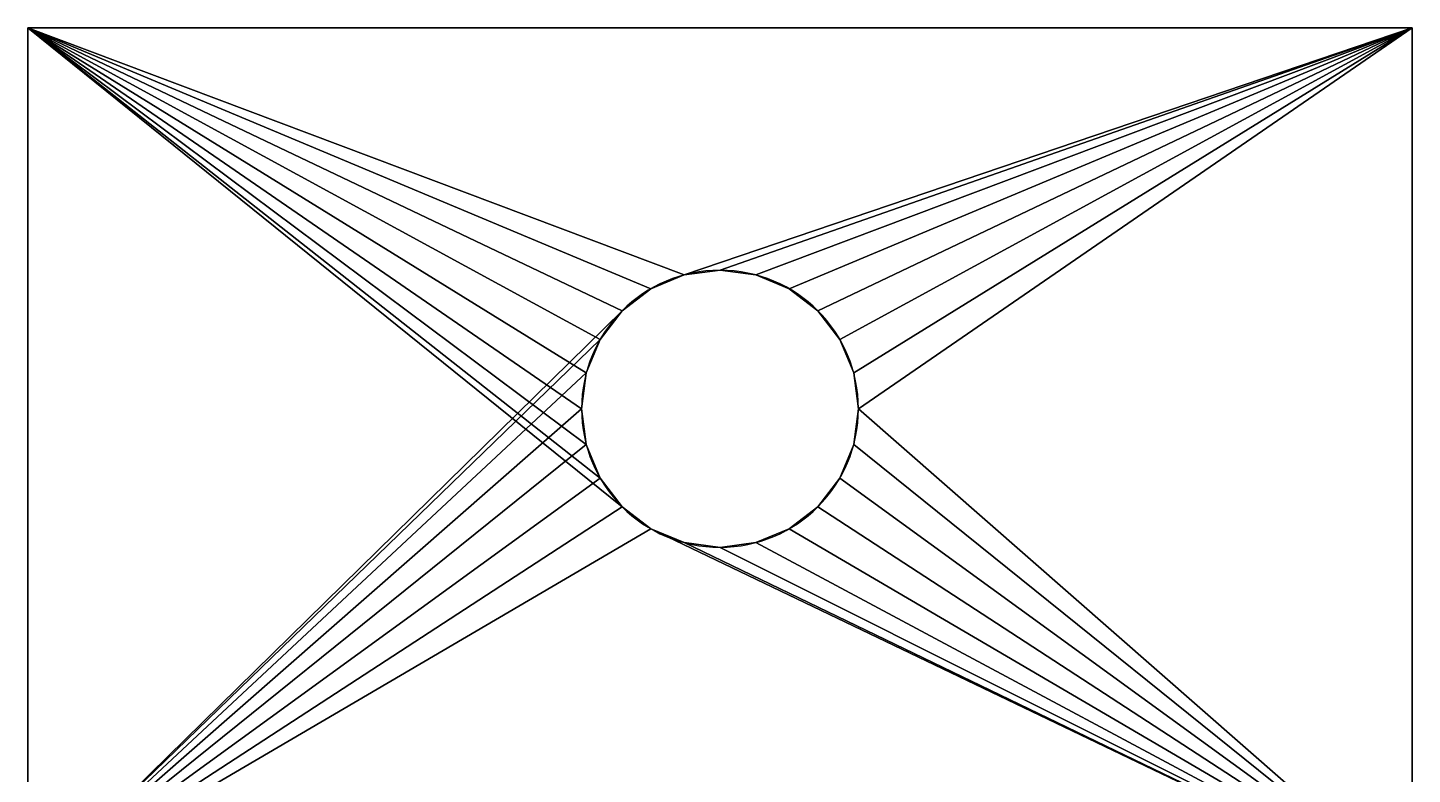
# Model space of a CAD drawing. Extents: x -340 to 1110, y -1824 to -574.
# Drawn here: x 68.36 to 108.36, y -595.54 to -573.99 of the extents above; entities that cross this region are included whole.
import ezdxf

# ---------------------------------------------------------------- set-up
doc = ezdxf.new("R2010")
doc.units = 0
doc.header["$MEASUREMENT"] = 0
doc.layers.get('0').update_dxf_attribs({"color": 13, "linetype": 'CONTINUOUS'})

# ---------------------------------------------------------------- blocks, each defined once
blk = doc.blocks.new('PONTOON_CLAMP')
for p, q in [((-40, 114.699, 106.849), (-40, 89.699, 106.849)), ((-40, 114.699, 101.849), (-40, 114.699, 106.849)), ((-40, 114.699, 101.849), (0, 114.699, 101.849)), ((-40, 114.699, 106.849), (0, 114.699, 106.849)), ((-40, 89.699, 101.849), (-40, 114.699, 101.849)), ((0, 89.699, 101.849), (0, 114.699, 101.849)), ((0, 114.699, 106.849), (0, 89.699, 106.849)), ((0, 114.699, 101.849), (0, 114.699, 106.849)), ((-20, 107.699, 106.849), (-20, 107.699, 101.849)), ((-21.035, 107.563, 106.849), (-21.035, 107.563, 101.849)), ((-18.965, 107.563, 106.849), (-18.965, 107.563, 101.849)), ((-22, 107.163, 106.849), (-22, 107.163, 101.849)), ((-18, 107.163, 106.849), (-18, 107.163, 101.849)), ((-22.828, 106.528, 106.849), (-22.828, 106.528, 101.849)), ((-17.172, 106.528, 106.849), (-17.172, 106.528, 101.849)), ((-23.464, 105.699, 106.849), (-23.464, 105.699, 101.849)), ((-16.536, 105.699, 106.849), (-16.536, 105.699, 101.849)), ((-23.864, 104.735, 106.849), (-23.864, 104.735, 101.849)), ((-16.136, 104.735, 106.849), (-16.136, 104.735, 101.849)), ((-24, 103.699, 106.849), (-24, 103.699, 101.849)), ((-16, 103.699, 106.849), (-16, 103.699, 101.849)), ((-23.864, 102.664, 106.849), (-23.864, 102.664, 101.849)), ((-16.136, 102.664, 106.849), (-16.136, 102.664, 101.849)), ((-23.464, 101.699, 106.849), (-23.464, 101.699, 101.849)), ((-16.536, 101.699, 106.849), (-16.536, 101.699, 101.849)), ((-22.828, 100.871, 106.849), (-22.828, 100.871, 101.849)), ((-17.172, 100.871, 106.849), (-17.172, 100.871, 101.849)), ((-22, 100.235, 106.849), (-22, 100.235, 101.849)), ((-18, 100.235, 106.849), (-18, 100.235, 101.849)), ((-21.035, 99.836, 106.849), (-21.035, 99.836, 101.849)), ((-20, 99.699, 106.849), (-20, 99.699, 101.849)), ((-18.965, 99.836, 106.849), (-18.965, 99.836, 101.849))]:
    blk.add_line(p, q)
at = {"extrusion": (0, 0, -1)}
for centre in [(20, 103.699, -106.849), (20, 103.699, -101.849)]:
    blk.add_circle(centre, 4, dxfattribs=at)
mesh = blk.add_polyface()
corners = [(-40, 114.699, 101.849), (-22.828, 106.528, 101.849), (-40, 89.699, 101.849), (-22, 107.163, 101.849), (-21.035, 107.563, 101.849), (0, 114.699, 101.849), (-23.464, 105.699, 101.849), (-23.864, 104.735, 101.849), (-24, 103.699, 101.849), (-20, 107.699, 101.849), (-18.965, 107.563, 101.849), (-18, 107.163, 101.849), (-17.172, 106.528, 101.849), (-16.536, 105.699, 101.849), (-16.136, 104.735, 101.849), (-16, 103.699, 101.849), (-22, 100.235, 101.849), (0, 89.699, 101.849), (-22.828, 100.871, 101.849), (-23.464, 101.699, 101.849), (-23.864, 102.664, 101.849), (-21.035, 99.836, 101.849), (-20, 99.699, 101.849), (-18.965, 99.836, 101.849), (-18, 100.235, 101.849), (-17.172, 100.871, 101.849), (-16.536, 101.699, 101.849), (-16.136, 102.664, 101.849)]
mesh.append_faces([[corners[k] for k in face] for face in [(0, 1, 2), (1, 0, 3), (3, 0, 4), (4, 5, 9), (9, 5, 10), (10, 5, 11), (11, 5, 12), (12, 5, 13), (13, 5, 14), (14, 5, 15), (2, 16, 17), (16, 2, 18), (18, 2, 19), (19, 2, 20), (20, 2, 8), (17, 15, 5)]], dxfattribs={"vtx0": -1, "vtx1": -1})
mesh.append_faces([[corners[k] for k in face] for face in [(4, 0, 5), (2, 1, 6), (2, 6, 7), (2, 7, 8), (17, 16, 21), (17, 21, 22), (17, 22, 23), (17, 23, 24), (17, 24, 25), (17, 25, 26), (17, 26, 27), (17, 27, 15)]], dxfattribs={"vtx0": -1, "vtx2": -1})
mesh = blk.add_polyface()
corners = [(-40, 89.699, 106.849), (-22.828, 100.871, 106.849), (-40, 114.699, 106.849), (-22, 100.235, 106.849), (0, 89.699, 106.849), (-23.464, 101.699, 106.849), (-23.864, 102.664, 106.849), (-24, 103.699, 106.849), (-21.035, 99.836, 106.849), (-20, 99.699, 106.849), (-18.965, 99.836, 106.849), (-18, 100.235, 106.849), (-17.172, 100.871, 106.849), (-16.536, 101.699, 106.849), (-16.136, 102.664, 106.849), (-16, 103.699, 106.849), (-21.035, 107.563, 106.849), (0, 114.699, 106.849), (-22, 107.163, 106.849), (-22.828, 106.528, 106.849), (-23.464, 105.699, 106.849), (-23.864, 104.735, 106.849), (-20, 107.699, 106.849), (-18.965, 107.563, 106.849), (-18, 107.163, 106.849), (-17.172, 106.528, 106.849), (-16.536, 105.699, 106.849), (-16.136, 104.735, 106.849)]
mesh.append_faces([[corners[k] for k in face] for face in [(0, 1, 2), (1, 0, 3), (3, 4, 8), (8, 4, 9), (9, 4, 10), (10, 4, 11), (11, 4, 12), (12, 4, 13), (13, 4, 14), (14, 4, 15), (2, 16, 17), (16, 2, 18), (18, 2, 19), (19, 2, 20), (20, 2, 21), (21, 2, 7), (17, 15, 4)]], dxfattribs={"vtx0": -1, "vtx1": -1})
mesh.append_faces([[corners[k] for k in face] for face in [(3, 0, 4), (2, 1, 5), (2, 5, 6), (2, 6, 7), (17, 16, 22), (17, 22, 23), (17, 23, 24), (17, 24, 25), (17, 25, 26), (17, 26, 27), (17, 27, 15)]], dxfattribs={"vtx0": -1, "vtx2": -1})
mesh = blk.add_polyface()
corners = [(-40, 114.699, 106.849), (0, 114.699, 101.849), (-40, 114.699, 101.849), (0, 114.699, 106.849)]
mesh.append_faces([[corners[k] for k in face] for face in [(0, 1, 2), (1, 0, 3)]], dxfattribs={"vtx0": -1})
mesh = blk.add_polyface()
corners = [(-40, -0.285, 100.257), (-40, -0.198, 88.965), (-40, -0.206, 85.049), (-40, 1.553, 101.849), (-40, 0.823, 92.745), (-40, 2.788, 96.132), (-40, 3.661, 103.675), (-40, 5.562, 98.896), (-40, 8.358, 105.955), (-40, 8.957, 100.847), (-40, 13.485, 106.942), (-40, 12.741, 101.853), (-40, 16.657, 101.845), (-40, 14.784, 106.849), (-40, 89.699, 106.849), (-40, 84.486, 101.849), (-40, 89.699, 101.849), (-40, 114.699, 106.849), (-40, 114.699, 101.849), (-40, -4.922, 91), (-40, -4.997, 84.244), (-40, -5.295, 85.792), (-40, 0, 84.274), (-40, -4.106, 93.354), (-40, -3.213, 95.933)]
mesh.append_faces([[corners[k] for k in face] for face in [(16, 17, 18), (19, 20, 21)]], dxfattribs={"vtx0": -1})
mesh.append_faces([[corners[k] for k in face] for face in [(1, 3, 4), (4, 3, 5), (5, 6, 7), (7, 8, 9), (9, 10, 11), (11, 10, 12), (12, 14, 15), (15, 14, 16), (20, 19, 22), (22, 24, 2)]], dxfattribs={"vtx0": -1, "vtx1": -1})
mesh.append_faces([[corners[k] for k in face] for face in [(0, 1, 2), (1, 0, 3), (5, 3, 6), (7, 6, 8), (9, 8, 10), (12, 10, 13), (12, 13, 14), (16, 14, 17), (22, 19, 23), (22, 23, 24), (2, 24, 0)]], dxfattribs={"vtx0": -1, "vtx2": -1})
mesh = blk.add_polyface()
corners = [(0, -4.997, 84.244), (0, -4.922, 91), (0, -5.295, 85.792), (0, 0, 84.274), (0, -3.213, 95.933), (0, -0.206, 85.049), (0, -0.285, 100.257), (0, 61.844, 57.365), (0, 63.861, 63.886), (0, 58.005, 61.158), (0, 64.699, 58.547), (0, 72.864, 71.433), (0, 75.055, 66.493), (0, 79.606, 81.053), (0, 83.001, 76.849), (0, 83.628, 92.09), (0, 87.996, 88.908), (0, 84.486, 101.849), (0, -0.198, 88.965), (0, 1.553, 101.849), (0, 0.823, 92.745), (0, 2.788, 96.132), (0, 3.661, 103.675), (0, 5.562, 98.896), (0, 8.358, 105.955), (0, 8.957, 100.847), (0, 13.485, 106.942), (0, 12.741, 101.853), (0, 16.657, 101.845), (0, 14.67, 106.857), (0, 14.784, 106.849), (0, 89.699, 106.849), (0, 89.699, 101.849), (0, 114.699, 101.849), (0, 114.699, 106.849)]
mesh.append_faces([[corners[k] for k in face] for face in [(0, 1, 2), (7, 8, 9), (31, 33, 34)]], dxfattribs={"vtx0": -1})
mesh.append_faces([[corners[k] for k in face] for face in [(1, 3, 4), (4, 5, 6), (8, 10, 11), (11, 12, 13), (13, 14, 15), (15, 16, 17), (6, 18, 19), (18, 6, 5), (19, 21, 22), (22, 23, 24), (24, 25, 26), (26, 28, 29), (29, 28, 30), (30, 28, 31)]], dxfattribs={"vtx0": -1, "vtx1": -1})
mesh.append_faces([[corners[k] for k in face] for face in [(31, 17, 16)]], dxfattribs={"vtx0": -1, "vtx1": -1, "vtx2": -1})
mesh.append_faces([[corners[k] for k in face] for face in [(1, 0, 3), (4, 3, 5), (8, 7, 10), (11, 10, 12), (13, 12, 14), (15, 14, 16), (19, 18, 20), (19, 20, 21), (22, 21, 23), (24, 23, 25), (26, 25, 27), (26, 27, 28), (31, 28, 17), (31, 16, 32), (31, 32, 33)]], dxfattribs={"vtx0": -1, "vtx2": -1})
mesh = blk.add_polyface()
corners = [(-20, 107.699, 106.849), (-21.035, 107.563, 101.849), (-20, 107.699, 101.849), (-21.035, 107.563, 106.849)]
mesh.append_faces([[corners[k] for k in face] for face in [(0, 1, 2), (1, 0, 3)]], dxfattribs={"vtx0": -1})
mesh = blk.add_polyface()
corners = [(-18.965, 107.563, 106.849), (-20, 107.699, 101.849), (-18.965, 107.563, 101.849), (-20, 107.699, 106.849)]
mesh.append_faces([[corners[k] for k in face] for face in [(0, 1, 2), (1, 0, 3)]], dxfattribs={"vtx0": -1})
mesh = blk.add_polyface()
corners = [(-21.035, 107.563, 106.849), (-22, 107.163, 101.849), (-21.035, 107.563, 101.849), (-22, 107.163, 106.849)]
mesh.append_faces([[corners[k] for k in face] for face in [(0, 1, 2), (1, 0, 3)]], dxfattribs={"vtx0": -1})
mesh = blk.add_polyface()
corners = [(-18, 107.163, 106.849), (-18.965, 107.563, 101.849), (-18, 107.163, 101.849), (-18.965, 107.563, 106.849)]
mesh.append_faces([[corners[k] for k in face] for face in [(0, 1, 2), (1, 0, 3)]], dxfattribs={"vtx0": -1})
mesh = blk.add_polyface()
corners = [(-22, 107.163, 106.849), (-22.828, 106.528, 101.849), (-22, 107.163, 101.849), (-22.828, 106.528, 106.849)]
mesh.append_faces([[corners[k] for k in face] for face in [(0, 1, 2), (1, 0, 3)]], dxfattribs={"vtx0": -1})
mesh = blk.add_polyface()
corners = [(-17.172, 106.528, 106.849), (-18, 107.163, 101.849), (-17.172, 106.528, 101.849), (-18, 107.163, 106.849)]
mesh.append_faces([[corners[k] for k in face] for face in [(0, 1, 2), (1, 0, 3)]], dxfattribs={"vtx0": -1})
mesh = blk.add_polyface()
corners = [(-22.828, 106.528, 101.849), (-23.464, 105.699, 106.849), (-23.464, 105.699, 101.849), (-22.828, 106.528, 106.849)]
mesh.append_faces([[corners[k] for k in face] for face in [(0, 1, 2), (1, 0, 3)]], dxfattribs={"vtx0": -1})
mesh = blk.add_polyface()
corners = [(-17.172, 106.528, 106.849), (-16.536, 105.699, 101.849), (-16.536, 105.699, 106.849), (-17.172, 106.528, 101.849)]
mesh.append_faces([[corners[k] for k in face] for face in [(0, 1, 2), (1, 0, 3)]], dxfattribs={"vtx0": -1})
mesh = blk.add_polyface()
corners = [(-23.464, 105.699, 101.849), (-23.864, 104.735, 106.849), (-23.864, 104.735, 101.849), (-23.464, 105.699, 106.849)]
mesh.append_faces([[corners[k] for k in face] for face in [(0, 1, 2), (1, 0, 3)]], dxfattribs={"vtx0": -1})
mesh = blk.add_polyface()
corners = [(-16.536, 105.699, 106.849), (-16.136, 104.735, 101.849), (-16.136, 104.735, 106.849), (-16.536, 105.699, 101.849)]
mesh.append_faces([[corners[k] for k in face] for face in [(0, 1, 2), (1, 0, 3)]], dxfattribs={"vtx0": -1})
mesh = blk.add_polyface()
corners = [(-23.864, 104.735, 101.849), (-24, 103.699, 106.849), (-24, 103.699, 101.849), (-23.864, 104.735, 106.849)]
mesh.append_faces([[corners[k] for k in face] for face in [(0, 1, 2), (1, 0, 3)]], dxfattribs={"vtx0": -1})
mesh = blk.add_polyface()
corners = [(-16.136, 104.735, 106.849), (-16, 103.699, 101.849), (-16, 103.699, 106.849), (-16.136, 104.735, 101.849)]
mesh.append_faces([[corners[k] for k in face] for face in [(0, 1, 2), (1, 0, 3)]], dxfattribs={"vtx0": -1})
mesh = blk.add_polyface()
corners = [(-24, 103.699, 101.849), (-23.864, 102.664, 106.849), (-23.864, 102.664, 101.849), (-24, 103.699, 106.849)]
mesh.append_faces([[corners[k] for k in face] for face in [(0, 1, 2), (1, 0, 3)]], dxfattribs={"vtx0": -1})
mesh = blk.add_polyface()
corners = [(-16, 103.699, 106.849), (-16.136, 102.664, 101.849), (-16.136, 102.664, 106.849), (-16, 103.699, 101.849)]
mesh.append_faces([[corners[k] for k in face] for face in [(0, 1, 2), (1, 0, 3)]], dxfattribs={"vtx0": -1})
mesh = blk.add_polyface()
corners = [(-23.864, 102.664, 101.849), (-23.464, 101.699, 106.849), (-23.464, 101.699, 101.849), (-23.864, 102.664, 106.849)]
mesh.append_faces([[corners[k] for k in face] for face in [(0, 1, 2), (1, 0, 3)]], dxfattribs={"vtx0": -1})
mesh = blk.add_polyface()
corners = [(-16.136, 102.664, 106.849), (-16.536, 101.699, 101.849), (-16.536, 101.699, 106.849), (-16.136, 102.664, 101.849)]
mesh.append_faces([[corners[k] for k in face] for face in [(0, 1, 2), (1, 0, 3)]], dxfattribs={"vtx0": -1})
mesh = blk.add_polyface()
corners = [(-23.464, 101.699, 101.849), (-22.828, 100.871, 106.849), (-22.828, 100.871, 101.849), (-23.464, 101.699, 106.849)]
mesh.append_faces([[corners[k] for k in face] for face in [(0, 1, 2), (1, 0, 3)]], dxfattribs={"vtx0": -1})
mesh = blk.add_polyface()
corners = [(-16.536, 101.699, 106.849), (-17.172, 100.871, 101.849), (-17.172, 100.871, 106.849), (-16.536, 101.699, 101.849)]
mesh.append_faces([[corners[k] for k in face] for face in [(0, 1, 2), (1, 0, 3)]], dxfattribs={"vtx0": -1})
mesh = blk.add_polyface()
corners = [(-22.828, 100.871, 106.849), (-22, 100.235, 101.849), (-22.828, 100.871, 101.849), (-22, 100.235, 106.849)]
mesh.append_faces([[corners[k] for k in face] for face in [(0, 1, 2), (1, 0, 3)]], dxfattribs={"vtx0": -1})
mesh = blk.add_polyface()
corners = [(-18, 100.235, 106.849), (-17.172, 100.871, 101.849), (-18, 100.235, 101.849), (-17.172, 100.871, 106.849)]
mesh.append_faces([[corners[k] for k in face] for face in [(0, 1, 2), (1, 0, 3)]], dxfattribs={"vtx0": -1})
mesh = blk.add_polyface()
corners = [(-22, 100.235, 106.849), (-21.035, 99.836, 101.849), (-22, 100.235, 101.849), (-21.035, 99.836, 106.849)]
mesh.append_faces([[corners[k] for k in face] for face in [(0, 1, 2), (1, 0, 3)]], dxfattribs={"vtx0": -1})
mesh = blk.add_polyface()
corners = [(-18.965, 99.836, 106.849), (-18, 100.235, 101.849), (-18.965, 99.836, 101.849), (-18, 100.235, 106.849)]
mesh.append_faces([[corners[k] for k in face] for face in [(0, 1, 2), (1, 0, 3)]], dxfattribs={"vtx0": -1})
mesh = blk.add_polyface()
corners = [(-21.035, 99.836, 106.849), (-20, 99.699, 101.849), (-21.035, 99.836, 101.849), (-20, 99.699, 106.849)]
mesh.append_faces([[corners[k] for k in face] for face in [(0, 1, 2), (1, 0, 3)]], dxfattribs={"vtx0": -1})
mesh = blk.add_polyface()
corners = [(-20, 99.699, 106.849), (-18.965, 99.836, 101.849), (-20, 99.699, 101.849), (-18.965, 99.836, 106.849)]
mesh.append_faces([[corners[k] for k in face] for face in [(0, 1, 2), (1, 0, 3)]], dxfattribs={"vtx0": -1})

msp = doc.modelspace()

# ---------------------------------------------------------------- block references
msp.add_blockref('PONTOON_CLAMP', (108.357, -688.689, 321.151))

doc.saveas('drawing.dxf')
